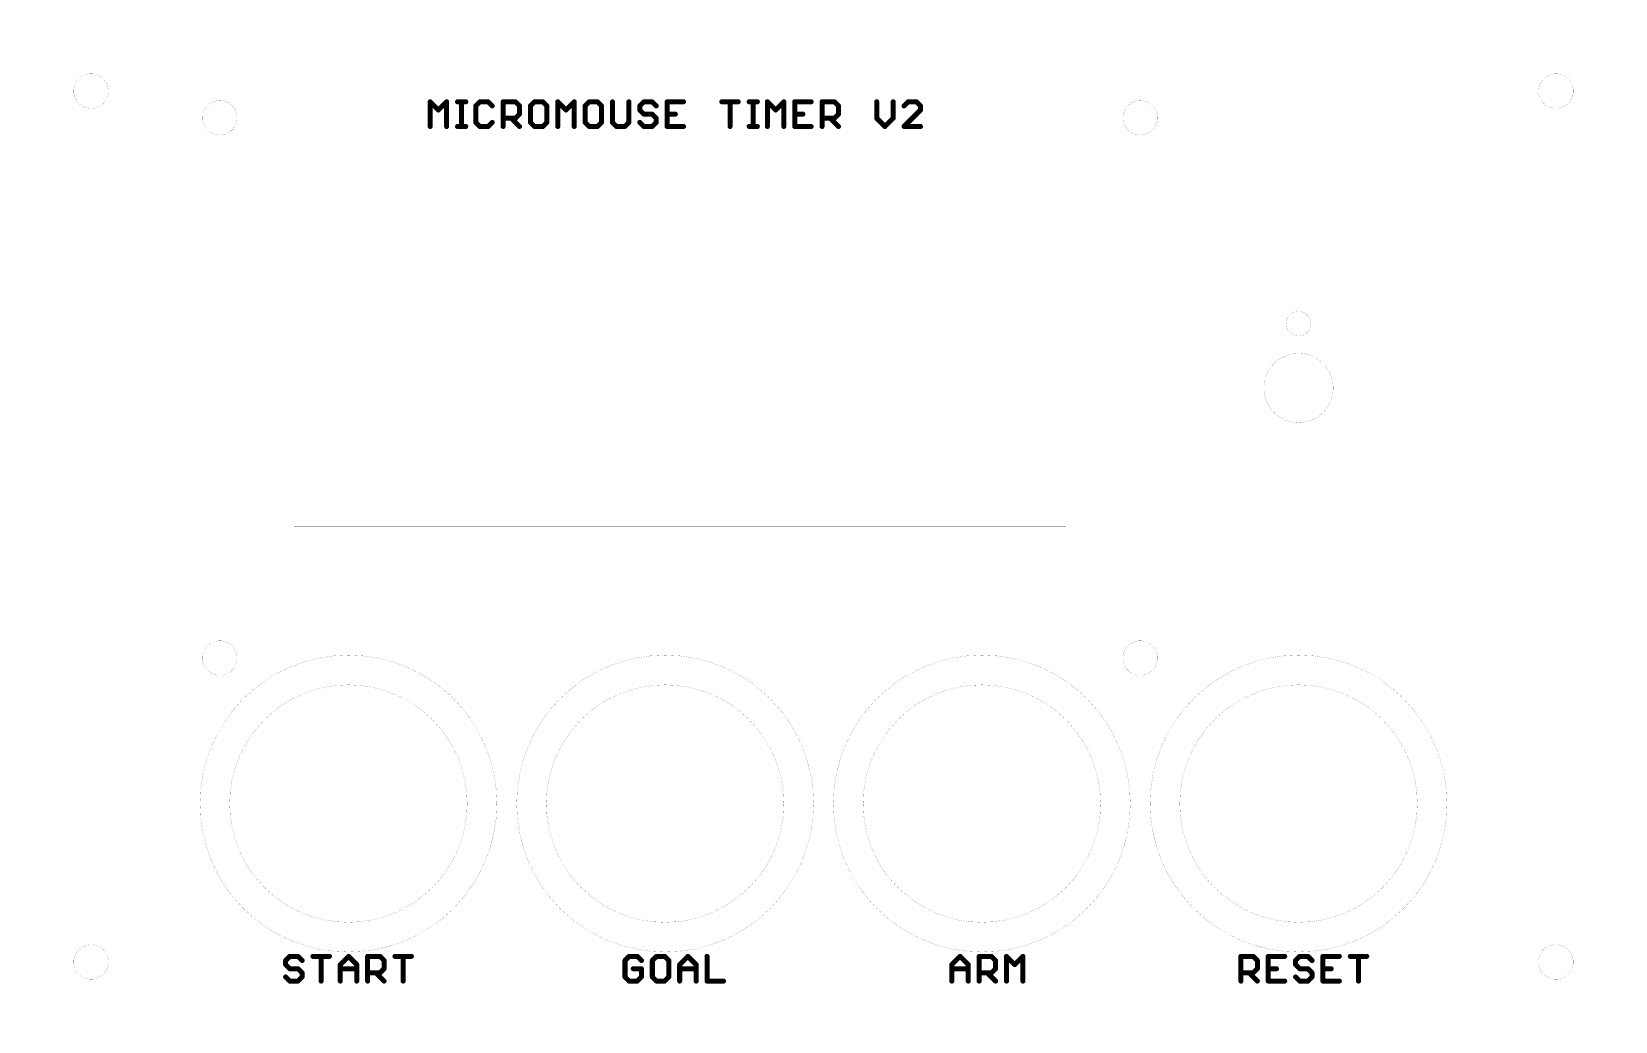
# Model space of a CAD drawing. Extents: x 0 to 160, y 0 to 100.
import ezdxf

# ---------------------------------------------------------------- set-up
doc = ezdxf.new("R2010")
doc.units = 0
doc.layers.add('20', color=7, linetype='CONTINUOUS')

msp = doc.modelspace()

# ---------------------------------------------------------------- linework, layer by layer
at = {"layer": '20'}
for points, const_width in [([(80, 100), (0, 100)], 0.01), ([(0, 100), (0, 64)], 0.01), ([(128, 100), (80, 100)], 0.01), ([(160, 100), (128, 100)], 0.01), ([(160, 64), (160, 100)], 0.01), ([(40.259, 90.424), (40.259, 92.9181)], 0.508), ([(40.259, 92.9181), (41.0904, 92.0868)], 0.508), ([(41.0904, 92.0868), (41.9218, 92.9181)], 0.508), ([(41.9218, 92.9181), (41.9218, 90.424)], 0.508), ([(43.0214, 92.9181), (43.8527, 92.9181)], 0.508), ([(43.437, 90.424), (43.437, 92.9181)], 0.508), ([(45.2786, 92.9181), (44.8629, 92.5024)], 0.508), ([(46.11, 92.9181), (45.2786, 92.9181)], 0.508), ([(46.5257, 92.5024), (46.11, 92.9181)], 0.508), ([(47.6253, 90.424), (47.6253, 92.9181)], 0.508), ([(47.6253, 92.9181), (48.8724, 92.9181)], 0.508), ([(48.8724, 92.9181), (49.288, 92.5024)], 0.508), ([(50.8033, 92.9181), (50.3877, 92.5024)], 0.508), ([(51.6347, 92.9181), (50.8033, 92.9181)], 0.508), ([(52.0504, 92.5024), (51.6347, 92.9181)], 0.508), ([(53.15, 90.424), (53.15, 92.9181)], 0.508), ([(53.15, 92.9181), (53.9814, 92.0868)], 0.508), ([(53.9814, 92.0868), (54.8128, 92.9181)], 0.508), ([(54.8128, 92.9181), (54.8128, 90.424)], 0.508), ([(56.3281, 92.9181), (55.9124, 92.5024)], 0.508), ([(57.1594, 92.9181), (56.3281, 92.9181)], 0.508), ([(57.5751, 92.5024), (57.1594, 92.9181)], 0.508), ([(58.6747, 92.9181), (58.6747, 90.8397)], 0.508), ([(60.3375, 90.8397), (60.3375, 92.9181)], 0.508), ([(61.8528, 92.9181), (61.4371, 92.5024)], 0.508), ([(62.6842, 92.9181), (61.8528, 92.9181)], 0.508), ([(63.0998, 92.5024), (62.6842, 92.9181)], 0.508), ([(65.8622, 92.9181), (64.1994, 92.9181)], 0.508), ([(64.1994, 92.9181), (64.1994, 90.424)], 0.508), ([(69.7242, 92.9181), (71.3869, 92.9181)], 0.508), ([(70.5555, 90.424), (70.5555, 92.9181)], 0.508), ([(72.4865, 92.9181), (73.3179, 92.9181)], 0.508), ([(72.9022, 90.424), (72.9022, 92.9181)], 0.508), ([(74.3281, 90.424), (74.3281, 92.9181)], 0.508), ([(74.3281, 92.9181), (75.1595, 92.0868)], 0.508), ([(75.1595, 92.0868), (75.9909, 92.9181)], 0.508), ([(75.9909, 92.9181), (75.9909, 90.424)], 0.508), ([(78.7532, 92.9181), (77.0905, 92.9181)], 0.508), ([(77.0905, 92.9181), (77.0905, 90.424)], 0.508), ([(79.8528, 90.424), (79.8528, 92.9181)], 0.508), ([(79.8528, 92.9181), (81.0999, 92.9181)], 0.508), ([(81.0999, 92.9181), (81.5156, 92.5024)], 0.508), ([(85.3775, 92.9181), (85.3775, 91.2554)], 0.508), ([(87.0403, 91.2554), (87.0403, 92.9181)], 0.508), ([(88.5556, 92.9181), (88.1399, 92.5024)], 0.508), ([(89.387, 92.9181), (88.5556, 92.9181)], 0.508), ([(89.8026, 92.5024), (89.387, 92.9181)], 0.508), ([(44.8629, 92.5024), (44.8629, 90.8397)], 0.508), ([(48.8724, 91.2554), (47.6253, 91.2554)], 0.508), ([(48.4567, 91.2554), (49.288, 90.424)], 0.508), ([(49.288, 91.6711), (48.8724, 91.2554)], 0.508), ([(49.288, 92.5024), (49.288, 91.6711)], 0.508), ([(50.3877, 92.5024), (50.3877, 90.8397)], 0.508), ([(52.0504, 90.8397), (52.0504, 92.5024)], 0.508), ([(55.9124, 92.5024), (55.9124, 90.8397)], 0.508), ([(57.5751, 90.8397), (57.5751, 92.5024)], 0.508), ([(61.4371, 92.5024), (61.4371, 92.0868)], 0.508), ([(61.4371, 92.0868), (61.8528, 91.6711)], 0.508), ([(61.8528, 91.6711), (62.6842, 91.6711)], 0.508), ([(62.6842, 91.6711), (63.0998, 91.2554)], 0.508), ([(63.0998, 91.2554), (63.0998, 90.8397)], 0.508), ([(64.1994, 91.6711), (65.0308, 91.6711)], 0.508), ([(77.0905, 91.6711), (77.9218, 91.6711)], 0.508), ([(81.0999, 91.2554), (79.8528, 91.2554)], 0.508), ([(80.6842, 91.2554), (81.5156, 90.424)], 0.508), ([(81.5156, 91.6711), (81.0999, 91.2554)], 0.508), ([(81.5156, 92.5024), (81.5156, 91.6711)], 0.508), ([(85.3775, 91.2554), (86.2089, 90.424)], 0.508), ([(86.2089, 90.424), (87.0403, 91.2554)], 0.508), ([(88.1399, 90.424), (89.8026, 92.0868)], 0.508), ([(89.8026, 92.0868), (89.8026, 92.5024)], 0.508), ([(43.0214, 90.424), (43.8527, 90.424)], 0.508), ([(44.8629, 90.8397), (45.2786, 90.424)], 0.508), ([(45.2786, 90.424), (46.11, 90.424)], 0.508), ([(46.11, 90.424), (46.5257, 90.8397)], 0.508), ([(50.3877, 90.8397), (50.8033, 90.424)], 0.508), ([(50.8033, 90.424), (51.6347, 90.424)], 0.508), ([(51.6347, 90.424), (52.0504, 90.8397)], 0.508), ([(55.9124, 90.8397), (56.3281, 90.424)], 0.508), ([(56.3281, 90.424), (57.1594, 90.424)], 0.508), ([(57.1594, 90.424), (57.5751, 90.8397)], 0.508), ([(58.6747, 90.8397), (59.0904, 90.424)], 0.508), ([(59.0904, 90.424), (59.9218, 90.424)], 0.508), ([(59.9218, 90.424), (60.3375, 90.8397)], 0.508), ([(61.8528, 90.424), (61.4371, 90.8397)], 0.508), ([(62.6842, 90.424), (61.8528, 90.424)], 0.508), ([(63.0998, 90.8397), (62.6842, 90.424)], 0.508), ([(64.1994, 90.424), (65.8622, 90.424)], 0.508), ([(72.4865, 90.424), (73.3179, 90.424)], 0.508), ([(77.0905, 90.424), (78.7532, 90.424)], 0.508), ([(89.8026, 90.424), (88.1399, 90.424)], 0.508), ([(26.5, 78), (27.8, 78)], 0.01), ([(26.5, 76.7), (26.5, 78)], 0.01), ([(27.8, 78), (103.2, 78)], 0.01), ([(103.2, 78), (104.5, 78)], 0.01), ([(104.5, 78), (104.5, 76.7)], 0.01), ([(26.5, 51.3), (26.5, 76.7)], 0.01), ([(104.5, 76.7), (104.5, 51.3)], 0.01), ([(0, 64), (0, 22)], 0.01), ([(160, 22), (160, 64)], 0.01), ([(26.5, 50), (26.5, 51.3)], 0.01), ([(104.5, 51.3), (104.5, 50)], 0.01), ([(27.8, 50), (26.5, 50)], 0.01), ([(103.2, 50), (27.8, 50)], 0.01), ([(104.5, 50), (103.2, 50)], 0.01), ([(0, 22), (0, 0)], 0.01), ([(160, 0), (160, 22)], 0.01), ([(26.0697, 6.5581), (25.654, 6.1424)], 0.508), ([(26.9011, 6.5581), (26.0697, 6.5581)], 0.508), ([(27.3168, 6.1424), (26.9011, 6.5581)], 0.508), ([(28.4164, 6.5581), (30.0791, 6.5581)], 0.508), ([(29.2477, 4.064), (29.2477, 6.5581)], 0.508), ([(31.1787, 5.7268), (32.0101, 6.5581)], 0.508), ([(32.0101, 6.5581), (32.8415, 5.7268)], 0.508), ([(33.9411, 4.064), (33.9411, 6.5581)], 0.508), ([(33.9411, 6.5581), (35.1881, 6.5581)], 0.508), ([(35.1881, 6.5581), (35.6038, 6.1424)], 0.508), ([(36.7034, 6.5581), (38.3662, 6.5581)], 0.508), ([(37.5348, 4.064), (37.5348, 6.5581)], 0.508), ([(60.3597, 6.5581), (59.944, 6.1424)], 0.508), ([(61.1911, 6.5581), (60.3597, 6.5581)], 0.508), ([(61.6068, 6.1424), (61.1911, 6.5581)], 0.508), ([(63.122, 6.5581), (62.7064, 6.1424)], 0.508), ([(63.9534, 6.5581), (63.122, 6.5581)], 0.508), ([(64.3691, 6.1424), (63.9534, 6.5581)], 0.508), ([(65.4687, 5.7268), (66.3001, 6.5581)], 0.508), ([(66.3001, 6.5581), (67.1315, 5.7268)], 0.508), ([(68.2311, 6.5581), (68.2311, 4.064)], 0.508), ([(92.964, 5.7268), (93.7954, 6.5581)], 0.508), ([(93.7954, 6.5581), (94.6268, 5.7268)], 0.508), ([(95.7264, 4.064), (95.7264, 6.5581)], 0.508), ([(95.7264, 6.5581), (96.9734, 6.5581)], 0.508), ([(96.9734, 6.5581), (97.3891, 6.1424)], 0.508), ([(98.4887, 4.064), (98.4887, 6.5581)], 0.508), ([(98.4887, 6.5581), (99.3201, 5.7268)], 0.508), ([(99.3201, 5.7268), (100.1515, 6.5581)], 0.508), ([(100.1515, 6.5581), (100.1515, 4.064)], 0.508), ([(122.174, 4.064), (122.174, 6.5581)], 0.508), ([(122.174, 6.5581), (123.4211, 6.5581)], 0.508), ([(123.4211, 6.5581), (123.8368, 6.1424)], 0.508), ([(126.5991, 6.5581), (124.9364, 6.5581)], 0.508), ([(124.9364, 6.5581), (124.9364, 4.064)], 0.508), ([(128.1144, 6.5581), (127.6987, 6.1424)], 0.508), ([(128.9458, 6.5581), (128.1144, 6.5581)], 0.508), ([(129.3615, 6.1424), (128.9458, 6.5581)], 0.508), ([(132.1238, 6.5581), (130.4611, 6.5581)], 0.508), ([(130.4611, 6.5581), (130.4611, 4.064)], 0.508), ([(133.2234, 6.5581), (134.8862, 6.5581)], 0.508), ([(134.0548, 4.064), (134.0548, 6.5581)], 0.508), ([(25.654, 6.1424), (25.654, 5.7268)], 0.508), ([(25.654, 5.7268), (26.0697, 5.3111)], 0.508), ([(26.0697, 5.3111), (26.9011, 5.3111)], 0.508), ([(26.9011, 5.3111), (27.3168, 4.8954)], 0.508), ([(27.3168, 4.8954), (27.3168, 4.4797)], 0.508), ([(31.1787, 4.064), (31.1787, 5.7268)], 0.508), ([(31.1787, 5.3111), (32.8415, 5.3111)], 0.508), ([(32.8415, 5.7268), (32.8415, 4.064)], 0.508), ([(35.1881, 4.8954), (33.9411, 4.8954)], 0.508), ([(34.7725, 4.8954), (35.6038, 4.064)], 0.508), ([(35.6038, 5.3111), (35.1881, 4.8954)], 0.508), ([(35.6038, 6.1424), (35.6038, 5.3111)], 0.508), ([(59.944, 6.1424), (59.944, 4.4797)], 0.508), ([(61.6068, 5.3111), (60.7754, 5.3111)], 0.508), ([(61.6068, 4.4797), (61.6068, 5.3111)], 0.508), ([(62.7064, 6.1424), (62.7064, 4.4797)], 0.508), ([(64.3691, 4.4797), (64.3691, 6.1424)], 0.508), ([(65.4687, 4.064), (65.4687, 5.7268)], 0.508), ([(65.4687, 5.3111), (67.1315, 5.3111)], 0.508), ([(67.1315, 5.7268), (67.1315, 4.064)], 0.508), ([(92.964, 4.064), (92.964, 5.7268)], 0.508), ([(92.964, 5.3111), (94.6268, 5.3111)], 0.508), ([(94.6268, 5.7268), (94.6268, 4.064)], 0.508), ([(96.9734, 4.8954), (95.7264, 4.8954)], 0.508), ([(96.5577, 4.8954), (97.3891, 4.064)], 0.508), ([(97.3891, 5.3111), (96.9734, 4.8954)], 0.508), ([(97.3891, 6.1424), (97.3891, 5.3111)], 0.508), ([(123.4211, 4.8954), (122.174, 4.8954)], 0.508), ([(123.0054, 4.8954), (123.8368, 4.064)], 0.508), ([(123.8368, 5.3111), (123.4211, 4.8954)], 0.508), ([(123.8368, 6.1424), (123.8368, 5.3111)], 0.508), ([(124.9364, 5.3111), (125.7677, 5.3111)], 0.508), ([(127.6987, 6.1424), (127.6987, 5.7268)], 0.508), ([(127.6987, 5.7268), (128.1144, 5.3111)], 0.508), ([(128.1144, 5.3111), (128.9458, 5.3111)], 0.508), ([(128.9458, 5.3111), (129.3615, 4.8954)], 0.508), ([(129.3615, 4.8954), (129.3615, 4.4797)], 0.508), ([(130.4611, 5.3111), (131.2925, 5.3111)], 0.508), ([(26.0697, 4.064), (25.654, 4.4797)], 0.508), ([(26.9011, 4.064), (26.0697, 4.064)], 0.508), ([(27.3168, 4.4797), (26.9011, 4.064)], 0.508), ([(59.944, 4.4797), (60.3597, 4.064)], 0.508), ([(60.3597, 4.064), (61.1911, 4.064)], 0.508), ([(61.1911, 4.064), (61.6068, 4.4797)], 0.508), ([(62.7064, 4.4797), (63.122, 4.064)], 0.508), ([(63.122, 4.064), (63.9534, 4.064)], 0.508), ([(63.9534, 4.064), (64.3691, 4.4797)], 0.508), ([(68.2311, 4.064), (69.8938, 4.064)], 0.508), ([(124.9364, 4.064), (126.5991, 4.064)], 0.508), ([(128.1144, 4.064), (127.6987, 4.4797)], 0.508), ([(128.9458, 4.064), (128.1144, 4.064)], 0.508), ([(129.3615, 4.4797), (128.9458, 4.064)], 0.508), ([(130.4611, 4.064), (132.1238, 4.064)], 0.508), ([(0, 0), (80, 0)], 0.01), ([(80, 0), (128, 0)], 0.01), ([(128, 0), (160, 0)], 0.01)]:
    msp.add_lwpolyline(points, dxfattribs=dict(at, const_width=const_width))
for points, const_width in [([(0, 100.0025, 1), (0, 99.9975)], 0.005), ([(0.0025, 100, 1), (-0.0025, 100)], 0.005), ([(80, 100.0025, 1), (80, 99.9975)], 0.005), ([(80, 99.9975, 1), (80, 100.0025)], 0.005), ([(128, 100.0025, 1), (128, 99.9975)], 0.005), ([(128, 99.9975, 1), (128, 100.0025)], 0.005), ([(160.0025, 100, 1), (159.9975, 100)], 0.005), ([(160, 99.9975, 1), (160, 100.0025)], 0.005), ([(6, 92.25, 1), (6, 95.75, 1), (6, 92.25)], 0.01), ([(6, 92.25, 1), (6, 95.75, 1), (6, 92.25)], 0.01), ([(6, 92.25, 1), (6, 95.75, 1), (6, 92.25)], 0.01), ([(6, 92.25, 1), (6, 95.75, 1), (6, 92.25)], 0.01), ([(6, 92.25, 1), (6, 95.75, 1), (6, 92.25)], 0.01), ([(154, 92.25, 1), (154, 95.75, 1), (154, 92.25)], 0.01), ([(154, 92.25, 1), (154, 95.75, 1), (154, 92.25)], 0.01), ([(154, 92.25, 1), (154, 95.75, 1), (154, 92.25)], 0.01), ([(154, 92.25, 1), (154, 95.75, 1), (154, 92.25)], 0.01), ([(154, 92.25, 1), (154, 95.75, 1), (154, 92.25)], 0.01), ([(19, 89.55, 1), (19, 93.05, 1), (19, 89.55)], 0.01), ([(19, 89.55, 1), (19, 93.05, 1), (19, 89.55)], 0.01), ([(19, 89.55, 1), (19, 93.05, 1), (19, 89.55)], 0.01), ([(40.386, 92.9181, 1), (40.132, 92.9181)], 0.254), ([(40.3488, 93.0079, 1), (40.1692, 92.8283)], 0.254), ([(42.0488, 92.9181, 1), (41.7948, 92.9181)], 0.254), ([(42.0116, 92.8283, 1), (41.832, 93.0079)], 0.254), ([(43.0214, 93.0451, 1), (43.0214, 92.7911)], 0.254), ([(43.564, 92.9181, 1), (43.31, 92.9181)], 0.254), ([(43.8527, 92.7911, 1), (43.8527, 93.0451)], 0.254), ([(45.2786, 93.0451, 1), (45.2786, 92.7911)], 0.254), ([(45.3684, 92.8283, 1), (45.1888, 93.0079)], 0.254), ([(46.1998, 93.0079, 1), (46.0202, 92.8283)], 0.254), ([(46.11, 92.7911, 1), (46.11, 93.0451)], 0.254), ([(47.7523, 92.9181, 1), (47.4983, 92.9181)], 0.254), ([(47.6253, 93.0451, 1), (47.6253, 92.7911)], 0.254), ([(48.9622, 93.0079, 1), (48.7826, 92.8283)], 0.254), ([(48.8724, 92.7911, 1), (48.8724, 93.0451)], 0.254), ([(50.8033, 93.0451, 1), (50.8033, 92.7911)], 0.254), ([(50.8931, 92.8283, 1), (50.7135, 93.0079)], 0.254), ([(51.7245, 93.0079, 1), (51.5449, 92.8283)], 0.254), ([(51.6347, 92.7911, 1), (51.6347, 93.0451)], 0.254), ([(53.277, 92.9181, 1), (53.023, 92.9181)], 0.254), ([(53.2398, 93.0079, 1), (53.0602, 92.8283)], 0.254), ([(54.9398, 92.9181, 1), (54.6858, 92.9181)], 0.254), ([(54.9026, 92.8283, 1), (54.723, 93.0079)], 0.254), ([(56.3281, 93.0451, 1), (56.3281, 92.7911)], 0.254), ([(56.4179, 92.8283, 1), (56.2383, 93.0079)], 0.254), ([(57.2492, 93.0079, 1), (57.0696, 92.8283)], 0.254), ([(57.1594, 92.7911, 1), (57.1594, 93.0451)], 0.254), ([(58.8017, 92.9181, 1), (58.5477, 92.9181)], 0.254), ([(60.4645, 92.9181, 1), (60.2105, 92.9181)], 0.254), ([(61.8528, 93.0451, 1), (61.8528, 92.7911)], 0.254), ([(61.9426, 92.8283, 1), (61.763, 93.0079)], 0.254), ([(62.774, 93.0079, 1), (62.5944, 92.8283)], 0.254), ([(62.6842, 92.7911, 1), (62.6842, 93.0451)], 0.254), ([(64.1994, 93.0451, 1), (64.1994, 92.7911)], 0.254), ([(64.3264, 92.9181, 1), (64.0724, 92.9181)], 0.254), ([(65.8622, 92.7911, 1), (65.8622, 93.0451)], 0.254), ([(69.7242, 93.0451, 1), (69.7242, 92.7911)], 0.254), ([(70.6825, 92.9181, 1), (70.4285, 92.9181)], 0.254), ([(71.3869, 92.7911, 1), (71.3869, 93.0451)], 0.254), ([(72.4865, 93.0451, 1), (72.4865, 92.7911)], 0.254), ([(73.0292, 92.9181, 1), (72.7752, 92.9181)], 0.254), ([(73.3179, 92.7911, 1), (73.3179, 93.0451)], 0.254), ([(74.4551, 92.9181, 1), (74.2011, 92.9181)], 0.254), ([(74.4179, 93.0079, 1), (74.2383, 92.8283)], 0.254), ([(76.1179, 92.9181, 1), (75.8639, 92.9181)], 0.254), ([(76.0807, 92.8283, 1), (75.901, 93.0079)], 0.254), ([(77.0905, 93.0451, 1), (77.0905, 92.7911)], 0.254), ([(77.2175, 92.9181, 1), (76.9635, 92.9181)], 0.254), ([(78.7532, 92.7911, 1), (78.7532, 93.0451)], 0.254), ([(79.9798, 92.9181, 1), (79.7258, 92.9181)], 0.254), ([(79.8528, 93.0451, 1), (79.8528, 92.7911)], 0.254), ([(81.1897, 93.0079, 1), (81.0101, 92.8283)], 0.254), ([(81.0999, 92.7911, 1), (81.0999, 93.0451)], 0.254), ([(85.5045, 92.9181, 1), (85.2505, 92.9181)], 0.254), ([(87.1673, 92.9181, 1), (86.9133, 92.9181)], 0.254), ([(88.5556, 93.0451, 1), (88.5556, 92.7911)], 0.254), ([(88.6454, 92.8283, 1), (88.4658, 93.0079)], 0.254), ([(89.4768, 93.0079, 1), (89.2972, 92.8283)], 0.254), ([(89.387, 92.7911, 1), (89.387, 93.0451)], 0.254), ([(112, 89.55, 1), (112, 93.05, 1), (112, 89.55)], 0.01), ([(112, 89.55, 1), (112, 93.05, 1), (112, 89.55)], 0.01), ([(112, 89.55, 1), (112, 93.05, 1), (112, 89.55)], 0.01), ([(41.0006, 92.1766, 1), (41.1802, 91.997)], 0.254), ([(41.0006, 91.997, 1), (41.1802, 92.1766)], 0.254), ([(44.9899, 92.5024, 1), (44.7359, 92.5024)], 0.254), ([(44.7731, 92.5922, 1), (44.9527, 92.4126)], 0.254), ([(46.4359, 92.4126, 1), (46.6155, 92.5922)], 0.254), ([(47.6253, 91.3824, 1), (47.6253, 91.1284)], 0.254), ([(48.5465, 91.3452, 1), (48.3669, 91.1656)], 0.254), ([(48.7826, 91.3452, 1), (48.9622, 91.1656)], 0.254), ([(48.8724, 91.1284, 1), (48.8724, 91.3824)], 0.254), ([(49.415, 92.5024, 1), (49.161, 92.5024)], 0.254), ([(49.161, 91.6711, 1), (49.415, 91.6711)], 0.254), ([(49.1982, 92.4126, 1), (49.3778, 92.5922)], 0.254), ([(49.3778, 91.5813, 1), (49.1982, 91.7609)], 0.254), ([(50.5147, 92.5024, 1), (50.2606, 92.5024)], 0.254), ([(50.2978, 92.5922, 1), (50.4775, 92.4126)], 0.254), ([(52.1774, 92.5024, 1), (51.9234, 92.5024)], 0.254), ([(51.9606, 92.4126, 1), (52.1402, 92.5922)], 0.254), ([(53.8916, 92.1766, 1), (54.0712, 91.997)], 0.254), ([(53.8916, 91.997, 1), (54.0712, 92.1766)], 0.254), ([(56.0394, 92.5024, 1), (55.7854, 92.5024)], 0.254), ([(55.8226, 92.5922, 1), (56.0022, 92.4126)], 0.254), ([(57.7021, 92.5024, 1), (57.4481, 92.5024)], 0.254), ([(57.4853, 92.4126, 1), (57.6649, 92.5922)], 0.254), ([(61.5641, 92.5024, 1), (61.3101, 92.5024)], 0.254), ([(61.3473, 92.5922, 1), (61.5269, 92.4126)], 0.254), ([(61.5269, 92.1766, 1), (61.3473, 91.997)], 0.254), ([(61.3101, 92.0868, 1), (61.5641, 92.0868)], 0.254), ([(61.8528, 91.7981, 1), (61.8528, 91.5441)], 0.254), ([(61.763, 91.5813, 1), (61.9426, 91.7609)], 0.254), ([(62.774, 91.7609, 1), (62.5944, 91.5813)], 0.254), ([(62.6842, 91.5441, 1), (62.6842, 91.7981)], 0.254), ([(63.2268, 91.2554, 1), (62.9728, 91.2554)], 0.254), ([(63.01, 92.4126, 1), (63.1896, 92.5922)], 0.254), ([(63.01, 91.1656, 1), (63.1896, 91.3452)], 0.254), ([(64.1994, 91.7981, 1), (64.1994, 91.5441)], 0.254), ([(65.0308, 91.5441, 1), (65.0308, 91.7981)], 0.254), ([(75.0697, 92.1766, 1), (75.2493, 91.997)], 0.254), ([(75.0697, 91.997, 1), (75.2493, 92.1766)], 0.254), ([(77.0905, 91.7981, 1), (77.0905, 91.5441)], 0.254), ([(77.9218, 91.5441, 1), (77.9218, 91.7981)], 0.254), ([(79.8528, 91.3824, 1), (79.8528, 91.1284)], 0.254), ([(80.774, 91.3452, 1), (80.5944, 91.1656)], 0.254), ([(81.0101, 91.3452, 1), (81.1897, 91.1656)], 0.254), ([(81.0999, 91.1284, 1), (81.0999, 91.3824)], 0.254), ([(81.6426, 92.5024, 1), (81.3886, 92.5024)], 0.254), ([(81.3886, 91.6711, 1), (81.6426, 91.6711)], 0.254), ([(81.4258, 92.4126, 1), (81.6054, 92.5922)], 0.254), ([(81.6054, 91.5813, 1), (81.4258, 91.7609)], 0.254), ([(85.4673, 91.3452, 1), (85.2877, 91.1656)], 0.254), ([(85.2505, 91.2554, 1), (85.5045, 91.2554)], 0.254), ([(86.9133, 91.2554, 1), (87.1673, 91.2554)], 0.254), ([(87.1301, 91.1656, 1), (86.9505, 91.3452)], 0.254), ([(88.0501, 92.5922, 1), (88.2297, 92.4126)], 0.254), ([(89.9296, 92.5024, 1), (89.6756, 92.5024)], 0.254), ([(89.6756, 92.0868, 1), (89.9296, 92.0868)], 0.254), ([(89.7128, 92.4126, 1), (89.8924, 92.5922)], 0.254), ([(89.8924, 91.997, 1), (89.7128, 92.1766)], 0.254), ([(40.132, 90.424, 1), (40.386, 90.424)], 0.254), ([(41.7948, 90.424, 1), (42.0488, 90.424)], 0.254), ([(43.0214, 90.551, 1), (43.0214, 90.297)], 0.254), ([(43.31, 90.424, 1), (43.564, 90.424)], 0.254), ([(43.8527, 90.297, 1), (43.8527, 90.551)], 0.254), ([(44.9527, 90.9295, 1), (44.7731, 90.7499)], 0.254), ([(44.7359, 90.8397, 1), (44.9899, 90.8397)], 0.254), ([(45.2786, 90.551, 1), (45.2786, 90.297)], 0.254), ([(45.1888, 90.3342, 1), (45.3684, 90.5138)], 0.254), ([(46.0202, 90.5138, 1), (46.1998, 90.3342)], 0.254), ([(46.11, 90.297, 1), (46.11, 90.551)], 0.254), ([(46.6155, 90.7499, 1), (46.4359, 90.9295)], 0.254), ([(47.4983, 90.424, 1), (47.7523, 90.424)], 0.254), ([(49.1982, 90.3342, 1), (49.3778, 90.5138)], 0.254), ([(50.4775, 90.9295, 1), (50.2978, 90.7499)], 0.254), ([(50.2606, 90.8397, 1), (50.5147, 90.8397)], 0.254), ([(50.8033, 90.551, 1), (50.8033, 90.297)], 0.254), ([(50.7135, 90.3342, 1), (50.8931, 90.5138)], 0.254), ([(51.5449, 90.5138, 1), (51.7245, 90.3342)], 0.254), ([(51.6347, 90.297, 1), (51.6347, 90.551)], 0.254), ([(51.9234, 90.8397, 1), (52.1774, 90.8397)], 0.254), ([(52.1402, 90.7499, 1), (51.9606, 90.9295)], 0.254), ([(53.023, 90.424, 1), (53.277, 90.424)], 0.254), ([(54.6858, 90.424, 1), (54.9398, 90.424)], 0.254), ([(56.0022, 90.9295, 1), (55.8226, 90.7499)], 0.254), ([(55.7854, 90.8397, 1), (56.0394, 90.8397)], 0.254), ([(56.3281, 90.551, 1), (56.3281, 90.297)], 0.254), ([(56.2383, 90.3342, 1), (56.4179, 90.5138)], 0.254), ([(57.0696, 90.5138, 1), (57.2492, 90.3342)], 0.254), ([(57.1594, 90.297, 1), (57.1594, 90.551)], 0.254), ([(57.4481, 90.8397, 1), (57.7021, 90.8397)], 0.254), ([(57.6649, 90.7499, 1), (57.4853, 90.9295)], 0.254), ([(58.7645, 90.9295, 1), (58.5849, 90.7499)], 0.254), ([(58.5477, 90.8397, 1), (58.8017, 90.8397)], 0.254), ([(59.0904, 90.551, 1), (59.0904, 90.297)], 0.254), ([(59.0006, 90.3342, 1), (59.1802, 90.5138)], 0.254), ([(59.832, 90.5138, 1), (60.0116, 90.3342)], 0.254), ([(59.9218, 90.297, 1), (59.9218, 90.551)], 0.254), ([(60.2105, 90.8397, 1), (60.4645, 90.8397)], 0.254), ([(60.4273, 90.7499, 1), (60.2477, 90.9295)], 0.254), ([(61.5269, 90.9295, 1), (61.3473, 90.7499)], 0.254), ([(61.8528, 90.551, 1), (61.8528, 90.297)], 0.254), ([(61.763, 90.3342, 1), (61.9426, 90.5138)], 0.254), ([(62.5944, 90.5138, 1), (62.774, 90.3342)], 0.254), ([(62.6842, 90.297, 1), (62.6842, 90.551)], 0.254), ([(62.9728, 90.8397, 1), (63.2268, 90.8397)], 0.254), ([(63.1896, 90.7499, 1), (63.01, 90.9295)], 0.254), ([(64.1994, 90.551, 1), (64.1994, 90.297)], 0.254), ([(64.0724, 90.424, 1), (64.3264, 90.424)], 0.254), ([(65.8622, 90.297, 1), (65.8622, 90.551)], 0.254), ([(70.4285, 90.424, 1), (70.6825, 90.424)], 0.254), ([(72.4865, 90.551, 1), (72.4865, 90.297)], 0.254), ([(72.7752, 90.424, 1), (73.0292, 90.424)], 0.254), ([(73.3179, 90.297, 1), (73.3179, 90.551)], 0.254), ([(74.2011, 90.424, 1), (74.4551, 90.424)], 0.254), ([(75.8639, 90.424, 1), (76.1179, 90.424)], 0.254), ([(77.0905, 90.551, 1), (77.0905, 90.297)], 0.254), ([(76.9635, 90.424, 1), (77.2175, 90.424)], 0.254), ([(78.7532, 90.297, 1), (78.7532, 90.551)], 0.254), ([(79.7258, 90.424, 1), (79.9798, 90.424)], 0.254), ([(81.4258, 90.3342, 1), (81.6054, 90.5138)], 0.254), ([(86.1191, 90.5138, 1), (86.2987, 90.3342)], 0.254), ([(86.1191, 90.3342, 1), (86.2987, 90.5138)], 0.254), ([(88.1399, 90.551, 1), (88.1399, 90.297)], 0.254), ([(88.0501, 90.5138, 1), (88.2297, 90.3342)], 0.254), ([(89.8026, 90.297, 1), (89.8026, 90.551)], 0.254), ([(26.5, 78.0025, 1), (26.5, 77.9975)], 0.005), ([(26.5025, 78, 1), (26.4975, 78)], 0.005), ([(27.8, 78.0025, 1), (27.8, 77.9975)], 0.005), ([(27.8, 77.9975, 1), (27.8, 78.0025)], 0.005), ([(103.2, 78.0025, 1), (103.2, 77.9975)], 0.005), ([(103.2, 77.9975, 1), (103.2, 78.0025)], 0.005), ([(104.5025, 78, 1), (104.4975, 78)], 0.005), ([(104.5, 77.9975, 1), (104.5, 78.0025)], 0.005), ([(26.5025, 76.7, 1), (26.4975, 76.7)], 0.005), ([(26.4975, 76.7, 1), (26.5025, 76.7)], 0.005), ([(104.5025, 76.7, 1), (104.4975, 76.7)], 0.005), ([(104.4975, 76.7, 1), (104.5025, 76.7)], 0.005), ([(128, 69.25, 1), (128, 71.75, 1), (128, 69.25)], 0.01), ([(128, 69.25, 1), (128, 71.75, 1), (128, 69.25)], 0.01), ([(128, 60.5, 1), (128, 67.5, 1), (128, 60.5)], 0.01), ([(128, 60.5, 1), (128, 67.5, 1), (128, 60.5)], 0.01), ([(0.0025, 64, 1), (-0.0025, 64)], 0.005), ([(160.0025, 64, 1), (159.9975, 64)], 0.005), ([(-0.0025, 64, 1), (0.0025, 64)], 0.005), ([(159.9975, 64, 1), (160.0025, 64)], 0.005), ([(26.5025, 51.3, 1), (26.4975, 51.3)], 0.005), ([(26.4975, 51.3, 1), (26.5025, 51.3)], 0.005), ([(104.5025, 51.3, 1), (104.4975, 51.3)], 0.005), ([(104.4975, 51.3, 1), (104.5025, 51.3)], 0.005), ([(26.5, 50.0025, 1), (26.5, 49.9975)], 0.005), ([(26.4975, 50, 1), (26.5025, 50)], 0.005), ([(27.8, 50.0025, 1), (27.8, 49.9975)], 0.005), ([(27.8, 49.9975, 1), (27.8, 50.0025)], 0.005), ([(103.2, 50.0025, 1), (103.2, 49.9975)], 0.005), ([(103.2, 49.9975, 1), (103.2, 50.0025)], 0.005), ([(104.4975, 50, 1), (104.5025, 50)], 0.005), ([(104.5, 49.9975, 1), (104.5, 50.0025)], 0.005), ([(19, 34.95, 1), (19, 38.45, 1), (19, 34.95)], 0.01), ([(19, 34.95, 1), (19, 38.45, 1), (19, 34.95)], 0.01), ([(19, 34.95, 1), (19, 38.45, 1), (19, 34.95)], 0.01), ([(112, 34.95, 1), (112, 38.45, 1), (112, 34.95)], 0.01), ([(112, 34.95, 1), (112, 38.45, 1), (112, 34.95)], 0.01), ([(112, 34.95, 1), (112, 38.45, 1), (112, 34.95)], 0.01), ([(32, 7, 1), (32, 37, 1), (32, 7)], 0.01), ([(64, 7, 1), (64, 37, 1), (64, 7)], 0.01), ([(96, 7, 1), (96, 37, 1), (96, 7)], 0.01), ([(128, 7, 1), (128, 37, 1), (128, 7)], 0.01), ([(32, 10, 1), (32, 34, 1), (32, 10)], 0.01), ([(32, 10, 1), (32, 34, 1), (32, 10)], 0.01), ([(32, 10, 1), (32, 34, 1), (32, 10)], 0.01), ([(32, 10, 1), (32, 34, 1), (32, 10)], 0.01), ([(64, 10, 1), (64, 34, 1), (64, 10)], 0.01), ([(64, 10, 1), (64, 34, 1), (64, 10)], 0.01), ([(64, 10, 1), (64, 34, 1), (64, 10)], 0.01), ([(96, 10, 1), (96, 34, 1), (96, 10)], 0.01), ([(96, 10, 1), (96, 34, 1), (96, 10)], 0.01), ([(96, 10, 1), (96, 34, 1), (96, 10)], 0.01), ([(96, 10, 1), (96, 34, 1), (96, 10)], 0.01), ([(128, 10, 1), (128, 34, 1), (128, 10)], 0.01), ([(128, 10, 1), (128, 34, 1), (128, 10)], 0.01), ([(128, 10, 1), (128, 34, 1), (128, 10)], 0.01), ([(128, 10, 1), (128, 34, 1), (128, 10)], 0.01), ([(0.0025, 22, 1), (-0.0025, 22)], 0.005), ([(-0.0025, 22, 1), (0.0025, 22)], 0.005), ([(160.0025, 22, 1), (159.9975, 22)], 0.005), ([(159.9975, 22, 1), (160.0025, 22)], 0.005), ([(6, 4.25, 1), (6, 7.75, 1), (6, 4.25)], 0.01), ([(6, 4.25, 1), (6, 7.75, 1), (6, 4.25)], 0.01), ([(6, 4.25, 1), (6, 7.75, 1), (6, 4.25)], 0.01), ([(6, 4.25, 1), (6, 7.75, 1), (6, 4.25)], 0.01), ([(6, 4.25, 1), (6, 7.75, 1), (6, 4.25)], 0.01), ([(26.0697, 6.6851, 1), (26.0697, 6.4311)], 0.254), ([(26.1595, 6.4683, 1), (25.9799, 6.6479)], 0.254), ([(26.9909, 6.6479, 1), (26.8113, 6.4683)], 0.254), ([(26.9011, 6.4311, 1), (26.9011, 6.6851)], 0.254), ([(28.4164, 6.6851, 1), (28.4164, 6.4311)], 0.254), ([(29.3747, 6.5581, 1), (29.1207, 6.5581)], 0.254), ([(30.0791, 6.4311, 1), (30.0791, 6.6851)], 0.254), ([(32.0999, 6.6479, 1), (31.9203, 6.4683)], 0.254), ([(32.0999, 6.4683, 1), (31.9203, 6.6479)], 0.254), ([(34.0681, 6.5581, 1), (33.8141, 6.5581)], 0.254), ([(33.9411, 6.6851, 1), (33.9411, 6.4311)], 0.254), ([(35.2779, 6.6479, 1), (35.0983, 6.4683)], 0.254), ([(35.1881, 6.4311, 1), (35.1881, 6.6851)], 0.254), ([(36.7034, 6.6851, 1), (36.7034, 6.4311)], 0.254), ([(37.6618, 6.5581, 1), (37.4078, 6.5581)], 0.254), ([(38.3662, 6.4311, 1), (38.3662, 6.6851)], 0.254), ([(60.3597, 6.6851, 1), (60.3597, 6.4311)], 0.254), ([(60.4495, 6.4683, 1), (60.2699, 6.6479)], 0.254), ([(61.2809, 6.6479, 1), (61.1013, 6.4683)], 0.254), ([(61.1911, 6.4311, 1), (61.1911, 6.6851)], 0.254), ([(63.122, 6.6851, 1), (63.122, 6.4311)], 0.254), ([(63.2118, 6.4683, 1), (63.0322, 6.6479)], 0.254), ([(64.0432, 6.6479, 1), (63.8636, 6.4683)], 0.254), ([(63.9534, 6.4311, 1), (63.9534, 6.6851)], 0.254), ([(66.3899, 6.6479, 1), (66.2103, 6.4683)], 0.254), ([(66.3899, 6.4683, 1), (66.2103, 6.6479)], 0.254), ([(68.3581, 6.5581, 1), (68.1041, 6.5581)], 0.254), ([(93.8852, 6.6479, 1), (93.7056, 6.4683)], 0.254), ([(93.8852, 6.4683, 1), (93.7056, 6.6479)], 0.254), ([(95.8534, 6.5581, 1), (95.5994, 6.5581)], 0.254), ([(95.7264, 6.6851, 1), (95.7264, 6.4311)], 0.254), ([(97.0632, 6.6479, 1), (96.8836, 6.4683)], 0.254), ([(96.9734, 6.4311, 1), (96.9734, 6.6851)], 0.254), ([(98.6157, 6.5581, 1), (98.3617, 6.5581)], 0.254), ([(98.5785, 6.6479, 1), (98.3989, 6.4683)], 0.254), ([(100.2785, 6.5581, 1), (100.0245, 6.5581)], 0.254), ([(100.2413, 6.4683, 1), (100.0617, 6.6479)], 0.254), ([(122.301, 6.5581, 1), (122.047, 6.5581)], 0.254), ([(122.174, 6.6851, 1), (122.174, 6.4311)], 0.254), ([(123.5109, 6.6479, 1), (123.3313, 6.4683)], 0.254), ([(123.4211, 6.4311, 1), (123.4211, 6.6851)], 0.254), ([(124.9364, 6.6851, 1), (124.9364, 6.4311)], 0.254), ([(125.0634, 6.5581, 1), (124.8094, 6.5581)], 0.254), ([(126.5991, 6.4311, 1), (126.5991, 6.6851)], 0.254), ([(128.1144, 6.6851, 1), (128.1144, 6.4311)], 0.254), ([(128.2042, 6.4683, 1), (128.0246, 6.6479)], 0.254), ([(129.0356, 6.6479, 1), (128.856, 6.4683)], 0.254), ([(128.9458, 6.4311, 1), (128.9458, 6.6851)], 0.254), ([(130.4611, 6.6851, 1), (130.4611, 6.4311)], 0.254), ([(130.5881, 6.5581, 1), (130.3341, 6.5581)], 0.254), ([(132.1238, 6.4311, 1), (132.1238, 6.6851)], 0.254), ([(133.2234, 6.6851, 1), (133.2234, 6.4311)], 0.254), ([(134.1818, 6.5581, 1), (133.9278, 6.5581)], 0.254), ([(134.8862, 6.4311, 1), (134.8862, 6.6851)], 0.254), ([(154, 4.25, 1), (154, 7.75, 1), (154, 4.25)], 0.01), ([(154, 4.25, 1), (154, 7.75, 1), (154, 4.25)], 0.01), ([(154, 4.25, 1), (154, 7.75, 1), (154, 4.25)], 0.01), ([(154, 4.25, 1), (154, 7.75, 1), (154, 4.25)], 0.01), ([(154, 4.25, 1), (154, 7.75, 1), (154, 4.25)], 0.01), ([(25.781, 6.1424, 1), (25.527, 6.1424)], 0.254), ([(25.5642, 6.2322, 1), (25.7438, 6.0526)], 0.254), ([(25.7438, 5.8166, 1), (25.5642, 5.637)], 0.254), ([(25.527, 5.7268, 1), (25.781, 5.7268)], 0.254), ([(26.0697, 5.4381, 1), (26.0697, 5.1841)], 0.254), ([(25.9799, 5.2213, 1), (26.1595, 5.4009)], 0.254), ([(26.9909, 5.4009, 1), (26.8113, 5.2213)], 0.254), ([(26.9011, 5.1841, 1), (26.9011, 5.4381)], 0.254), ([(27.4438, 4.8954, 1), (27.1898, 4.8954)], 0.254), ([(27.227, 6.0526, 1), (27.4066, 6.2322)], 0.254), ([(27.227, 4.8056, 1), (27.4066, 4.9852)], 0.254), ([(31.3057, 5.7268, 1), (31.0517, 5.7268)], 0.254), ([(31.0889, 5.8166, 1), (31.2685, 5.637)], 0.254), ([(31.1787, 5.4381, 1), (31.1787, 5.1841)], 0.254), ([(32.9685, 5.7268, 1), (32.7145, 5.7268)], 0.254), ([(32.7517, 5.637, 1), (32.9313, 5.8166)], 0.254), ([(32.8415, 5.1841, 1), (32.8415, 5.4381)], 0.254), ([(33.9411, 5.0224, 1), (33.9411, 4.7684)], 0.254), ([(34.8623, 4.9852, 1), (34.6827, 4.8056)], 0.254), ([(35.0983, 4.9852, 1), (35.2779, 4.8056)], 0.254), ([(35.1881, 4.7684, 1), (35.1881, 5.0224)], 0.254), ([(35.7308, 6.1424, 1), (35.4768, 6.1424)], 0.254), ([(35.4768, 5.3111, 1), (35.7308, 5.3111)], 0.254), ([(35.514, 6.0526, 1), (35.6936, 6.2322)], 0.254), ([(35.6936, 5.2213, 1), (35.514, 5.4009)], 0.254), ([(60.071, 6.1424, 1), (59.817, 6.1424)], 0.254), ([(59.8542, 6.2322, 1), (60.0338, 6.0526)], 0.254), ([(60.7754, 5.4381, 1), (60.7754, 5.1841)], 0.254), ([(61.7338, 5.3111, 1), (61.4798, 5.3111)], 0.254), ([(61.517, 6.0526, 1), (61.6966, 6.2322)], 0.254), ([(61.6068, 5.1841, 1), (61.6068, 5.4381)], 0.254), ([(62.8334, 6.1424, 1), (62.5794, 6.1424)], 0.254), ([(62.6166, 6.2322, 1), (62.7962, 6.0526)], 0.254), ([(64.4961, 6.1424, 1), (64.2421, 6.1424)], 0.254), ([(64.2793, 6.0526, 1), (64.4589, 6.2322)], 0.254), ([(65.5957, 5.7268, 1), (65.3417, 5.7268)], 0.254), ([(65.3789, 5.8166, 1), (65.5585, 5.637)], 0.254), ([(65.4687, 5.4381, 1), (65.4687, 5.1841)], 0.254), ([(67.2585, 5.7268, 1), (67.0045, 5.7268)], 0.254), ([(67.0417, 5.637, 1), (67.2213, 5.8166)], 0.254), ([(67.1315, 5.1841, 1), (67.1315, 5.4381)], 0.254), ([(93.091, 5.7268, 1), (92.837, 5.7268)], 0.254), ([(92.8742, 5.8166, 1), (93.0538, 5.637)], 0.254), ([(92.964, 5.4381, 1), (92.964, 5.1841)], 0.254), ([(94.7538, 5.7268, 1), (94.4998, 5.7268)], 0.254), ([(94.537, 5.637, 1), (94.7166, 5.8166)], 0.254), ([(94.6268, 5.1841, 1), (94.6268, 5.4381)], 0.254), ([(95.7264, 5.0224, 1), (95.7264, 4.7684)], 0.254), ([(96.6475, 4.9852, 1), (96.4679, 4.8056)], 0.254), ([(96.8836, 4.9852, 1), (97.0632, 4.8056)], 0.254), ([(96.9734, 4.7684, 1), (96.9734, 5.0224)], 0.254), ([(97.5161, 6.1424, 1), (97.2621, 6.1424)], 0.254), ([(97.2621, 5.3111, 1), (97.5161, 5.3111)], 0.254), ([(97.2993, 6.0526, 1), (97.4789, 6.2322)], 0.254), ([(97.4789, 5.2213, 1), (97.2993, 5.4009)], 0.254), ([(99.2303, 5.8166, 1), (99.4099, 5.637)], 0.254), ([(99.2303, 5.637, 1), (99.4099, 5.8166)], 0.254), ([(122.174, 5.0224, 1), (122.174, 4.7684)], 0.254), ([(123.0952, 4.9852, 1), (122.9156, 4.8056)], 0.254), ([(123.3313, 4.9852, 1), (123.5109, 4.8056)], 0.254), ([(123.4211, 4.7684, 1), (123.4211, 5.0224)], 0.254), ([(123.9638, 6.1424, 1), (123.7098, 6.1424)], 0.254), ([(123.7098, 5.3111, 1), (123.9638, 5.3111)], 0.254), ([(123.747, 6.0526, 1), (123.9266, 6.2322)], 0.254), ([(123.9266, 5.2213, 1), (123.747, 5.4009)], 0.254), ([(124.9364, 5.4381, 1), (124.9364, 5.1841)], 0.254), ([(125.7677, 5.1841, 1), (125.7677, 5.4381)], 0.254), ([(127.8257, 6.1424, 1), (127.5717, 6.1424)], 0.254), ([(127.6089, 6.2322, 1), (127.7885, 6.0526)], 0.254), ([(127.7885, 5.8166, 1), (127.6089, 5.637)], 0.254), ([(127.5717, 5.7268, 1), (127.8257, 5.7268)], 0.254), ([(128.1144, 5.4381, 1), (128.1144, 5.1841)], 0.254), ([(128.0246, 5.2213, 1), (128.2042, 5.4009)], 0.254), ([(129.0356, 5.4009, 1), (128.856, 5.2213)], 0.254), ([(128.9458, 5.1841, 1), (128.9458, 5.4381)], 0.254), ([(129.4885, 4.8954, 1), (129.2345, 4.8954)], 0.254), ([(129.2717, 6.0526, 1), (129.4513, 6.2322)], 0.254), ([(129.2717, 4.8056, 1), (129.4513, 4.9852)], 0.254), ([(130.4611, 5.4381, 1), (130.4611, 5.1841)], 0.254), ([(131.2925, 5.1841, 1), (131.2925, 5.4381)], 0.254), ([(25.7438, 4.5695, 1), (25.5642, 4.3899)], 0.254), ([(26.0697, 4.191, 1), (26.0697, 3.937)], 0.254), ([(25.9799, 3.9742, 1), (26.1595, 4.1538)], 0.254), ([(26.8113, 4.1538, 1), (26.9909, 3.9742)], 0.254), ([(26.9011, 3.937, 1), (26.9011, 4.191)], 0.254), ([(27.1898, 4.4797, 1), (27.4438, 4.4797)], 0.254), ([(27.4066, 4.3899, 1), (27.227, 4.5695)], 0.254), ([(29.1207, 4.064, 1), (29.3747, 4.064)], 0.254), ([(31.0517, 4.064, 1), (31.3057, 4.064)], 0.254), ([(32.7145, 4.064, 1), (32.9685, 4.064)], 0.254), ([(33.8141, 4.064, 1), (34.0681, 4.064)], 0.254), ([(35.514, 3.9742, 1), (35.6936, 4.1538)], 0.254), ([(37.4078, 4.064, 1), (37.6618, 4.064)], 0.254), ([(60.0338, 4.5695, 1), (59.8542, 4.3899)], 0.254), ([(59.817, 4.4797, 1), (60.071, 4.4797)], 0.254), ([(60.3597, 4.191, 1), (60.3597, 3.937)], 0.254), ([(60.2699, 3.9742, 1), (60.4495, 4.1538)], 0.254), ([(61.1013, 4.1538, 1), (61.2809, 3.9742)], 0.254), ([(61.1911, 3.937, 1), (61.1911, 4.191)], 0.254), ([(61.4798, 4.4797, 1), (61.7338, 4.4797)], 0.254), ([(61.6966, 4.3899, 1), (61.517, 4.5695)], 0.254), ([(62.7962, 4.5695, 1), (62.6166, 4.3899)], 0.254), ([(62.5794, 4.4797, 1), (62.8334, 4.4797)], 0.254), ([(63.122, 4.191, 1), (63.122, 3.937)], 0.254), ([(63.0322, 3.9742, 1), (63.2118, 4.1538)], 0.254), ([(63.8636, 4.1538, 1), (64.0432, 3.9742)], 0.254), ([(63.9534, 3.937, 1), (63.9534, 4.191)], 0.254), ([(64.2421, 4.4797, 1), (64.4961, 4.4797)], 0.254), ([(64.4589, 4.3899, 1), (64.2793, 4.5695)], 0.254), ([(65.3417, 4.064, 1), (65.5957, 4.064)], 0.254), ([(67.0045, 4.064, 1), (67.2585, 4.064)], 0.254), ([(68.2311, 4.191, 1), (68.2311, 3.937)], 0.254), ([(68.1041, 4.064, 1), (68.3581, 4.064)], 0.254), ([(69.8938, 3.937, 1), (69.8938, 4.191)], 0.254), ([(92.837, 4.064, 1), (93.091, 4.064)], 0.254), ([(94.4998, 4.064, 1), (94.7538, 4.064)], 0.254), ([(95.5994, 4.064, 1), (95.8534, 4.064)], 0.254), ([(97.2993, 3.9742, 1), (97.4789, 4.1538)], 0.254), ([(98.3617, 4.064, 1), (98.6157, 4.064)], 0.254), ([(100.0245, 4.064, 1), (100.2785, 4.064)], 0.254), ([(122.047, 4.064, 1), (122.301, 4.064)], 0.254), ([(123.747, 3.9742, 1), (123.9266, 4.1538)], 0.254), ([(124.9364, 4.191, 1), (124.9364, 3.937)], 0.254), ([(124.8094, 4.064, 1), (125.0634, 4.064)], 0.254), ([(126.5991, 3.937, 1), (126.5991, 4.191)], 0.254), ([(127.7885, 4.5695, 1), (127.6089, 4.3899)], 0.254), ([(128.1144, 4.191, 1), (128.1144, 3.937)], 0.254), ([(128.0246, 3.9742, 1), (128.2042, 4.1538)], 0.254), ([(128.856, 4.1538, 1), (129.0356, 3.9742)], 0.254), ([(128.9458, 3.937, 1), (128.9458, 4.191)], 0.254), ([(129.2345, 4.4797, 1), (129.4885, 4.4797)], 0.254), ([(129.4513, 4.3899, 1), (129.2717, 4.5695)], 0.254), ([(130.4611, 4.191, 1), (130.4611, 3.937)], 0.254), ([(130.3341, 4.064, 1), (130.5881, 4.064)], 0.254), ([(132.1238, 3.937, 1), (132.1238, 4.191)], 0.254), ([(133.9278, 4.064, 1), (134.1818, 4.064)], 0.254), ([(0, 0.0025, 1), (0, -0.0025)], 0.005), ([(-0.0025, 0, 1), (0.0025, 0)], 0.005), ([(80, 0.0025, 1), (80, -0.0025)], 0.005), ([(80, -0.0025, 1), (80, 0.0025)], 0.005), ([(128, 0.0025, 1), (128, -0.0025)], 0.005), ([(128, -0.0025, 1), (128, 0.0025)], 0.005), ([(159.9975, 0, 1), (160.0025, 0)], 0.005), ([(160, -0.0025, 1), (160, 0.0025)], 0.005)]:
    msp.add_lwpolyline(points, format="xyb", dxfattribs=dict(at, const_width=const_width))

doc.saveas('drawing.dxf')
